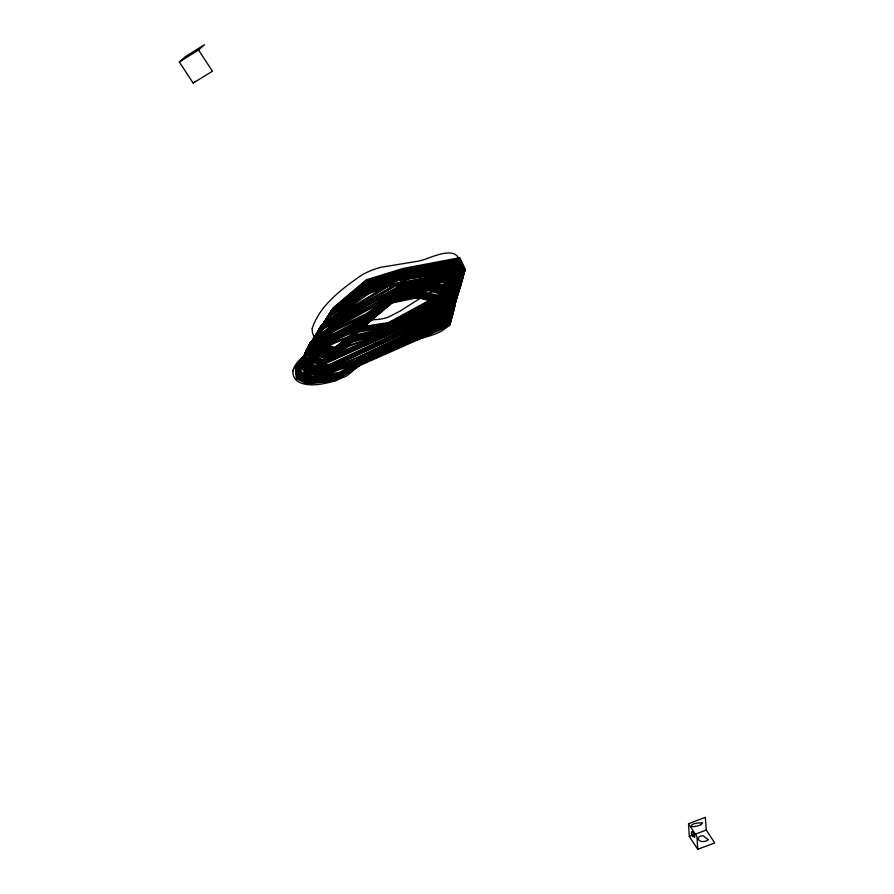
<?xml version="1.0" encoding="UTF-8"?>
<svg xmlns="http://www.w3.org/2000/svg" width="894" height="894" viewBox="0 0 894 894"><rect width="100%" height="100%" fill="white"/><g stroke="black" fill="none" stroke-linecap="round" stroke-linejoin="round"><path stroke-width="1.34" d="M179.292 62.01L198.557 49.997L204.48 44.7L185.449 56.568L179.292 62.01L193.171 83.075L195.149 81.175M193.171 83.075L212.392 71.241L198.557 49.997M457.672 286.449L387.672 324.209L360.07 328.489L334.11 348.761L321.471 345.229L317.079 333.529L332.177 309.503L365.791 281.465L402.266 270.144L459.292 259.528L464.802 271.284L457.393 287.343L387.247 325.014L359.701 329.338L333.63 349.476L320.991 345.911L316.632 334.211L331.808 310.252L365.534 282.336L401.965 270.938L459.024 260.456L464.545 272.201M456.856 289.131L386.376 326.623L359.008 331.093L332.624 350.906L320.03 347.285L315.75 335.585L331.071 311.782L365.054 284.18L401.339 272.525L458.477 262.3L464.031 274.011L456.342 290.885L389.248 327.182L354.762 335.138L331.585 352.348L319.046 348.649L314.867 336.971L330.333 313.347L364.618 286.114L404.948 273.463L453.783 263.149L457.896 264.143L463.528 275.799M700.84 824.67L702.662 822.759L697.856 823.039A28.586 17.668 -32.6 0 1 696.873 823.195L695.074 823.486A7.085 4.448 -33.5 0 0 693.118 824.089L691.52 825.229L691.621 826.257A2.805 1.754 -33.4 0 0 692.347 826.615L693.845 826.637A19.959 12.404 -33 0 0 695.431 826.391M456.599 290.014L385.917 327.416L358.662 332.009L332.11 351.633L319.538 347.967L315.314 336.278L330.702 312.554L364.83 285.13L401.015 273.296L458.186 263.227L463.774 274.905M451.09 320.51L363.031 360.662L338.033 376.206L310.05 380.017L299.021 374.809L297.702 363.713L316.577 345.565L364.439 324.388L393.941 298.417L419.051 292.997L445.815 299.009L453.616 308.888L450.23 323.594L361.612 363.355L336.625 379.011L308.408 382.408L297.423 377.123L296.216 366.048L307.793 353.041L363.478 327.349L392.913 301.066L418.124 295.746L444.944 302.105L452.755 311.972M450.811 321.527L362.551 361.556L337.574 377.156L309.492 380.81L298.484 375.569L297.21 364.484L316.152 346.414L364.137 325.394L393.583 299.278L418.727 293.891L445.514 300.038L453.325 309.905M450.52 322.544L362.081 362.45L337.105 378.095L308.944 381.604L297.948 376.34L296.719 365.266L315.716 347.263L363.813 326.388L393.237 300.161L418.426 294.808L445.223 301.066L453.046 310.933M688.536 823.709L705.332 817.339L706.282 830.034L714.708 842.986L697.756 849.3L689.285 836.438L688.536 823.709L696.918 836.493L697.756 849.3M689.285 836.438L706.282 830.034M692.895 836.281L691.632 834.381A12.739 3.297 68.7 0 1 691.498 833.376L691.475 832.012A2.514 0.648 68.6 0 1 691.688 831.822L692.224 832.113M694.046 836.762L694.694 837.354L694.705 836.594A3.833 0.995 68.6 0 0 694.47 835.555L693.174 833.074A12.393 3.23 68.7 0 0 692.224 832.102M692.917 836.348A10.214 2.66 68.7 0 1 694.012 836.65M700.862 824.793A16.383 10.214 -33 0 1 695.443 826.335M312.229 328.389C311.581 335.194 316.398 341.944 322.991 343.642A11.488 10.303 25.8 0 0 327.796 343.922C338.737 341.128 344.156 329.718 353.376 324.03C361.981 318.365 372.731 320.801 382.308 318.767A38.811 35.682 26 0 0 388.879 316.867L400.389 310.922L424.393 295.601L448.319 283.499L454.375 278.604L458.153 272.324A24.708 23.143 21.6 0 0 459.371 267.038C461.874 243.961 436.417 255.237 424.862 259.383A96.34 91.166 36.8 0 1 418.079 261.182L380.878 267.306A81.969 74.66 19.5 0 0 362.048 274.86C342.313 288.606 320.007 304.82 312.229 328.389M708.16 839.678L706.226 840.975A11.03 8.392 0.4 0 1 704.249 841.444L702.472 841.567A4.481 3.397 0.4 0 1 700.326 841.064L700.125 840.952A5.554 4.224 0.4 0 1 699.13 840.293L698.236 839.064A2.671 2.034 0.5 0 1 698.214 838.226L699.086 836.929A6.113 4.638 0.4 0 1 700.103 836.169L703.109 835.734L708.16 839.678M292.897 370.82C292.059 386.901 314.118 385.895 324.935 383.358A96.328 86.662 29.7 0 0 332.344 381.626L344.592 376.977A39.839 35.626 25.2 0 0 348.805 374.318L358.271 366.261A65.698 58.456 16.8 0 1 363.031 362.808L377.436 355.209L396.277 347.408A427.142 346.648 3.9 0 1 412.536 341.564C425.041 335.853 443.044 335.418 450.464 322.209A13.868 12.784 17.9 0 0 451.213 317.962C450.073 303.759 433.344 299.144 421.443 298.294A66.637 60.457 17.5 0 0 411.653 298.183L400.3 299.892A52.701 47.985 18.3 0 0 386.89 305.402C375.178 311.838 368.652 324.12 358.215 332.065C345.799 340.759 329.741 340.927 316.577 348.135A86.059 75.945 19.4 0 0 310.062 351.811C303.044 356.561 295.132 362.159 292.897 370.82M452.465 313.023L449.939 324.645L361.154 364.26L336.133 379.905L307.871 383.213L296.897 377.905L295.724 366.819L307.335 353.856L348.615 336.591L371.222 319.851L392.589 301.993L417.833 296.707L444.664 303.155L452.465 313.023M452.185 314.096L449.637 325.718L360.695 365.165L335.63 380.777L307.346 384.018L296.372 378.687L295.221 367.613L306.865 354.661L348.202 337.496L370.865 320.778L392.287 302.943L417.565 297.702L444.385 304.206L452.185 314.096M453.906 307.882L451.358 319.504L363.523 359.768L338.491 375.245L310.609 379.224L299.557 374.05L298.194 362.953L317.001 344.704L364.73 323.36L394.31 297.568L419.387 292.126L446.117 297.993L453.906 307.882M454.186 306.888L451.626 318.521L364.014 358.874L338.938 374.262L311.179 378.441L300.105 373.29L298.674 362.182L317.415 343.832L365.009 322.309L394.679 296.741L419.722 291.288L446.419 296.987L454.186 306.888M454.476 305.916L451.883 317.538L361.791 360.036L339.374 373.267L311.749 377.659L300.652 372.541L299.166 361.422L317.828 342.972L365.266 321.248L395.07 295.925L429.176 290.773L446.732 295.981L454.476 305.916M454.767 304.943L452.14 316.577L362.271 359.12L339.798 372.25L312.33 376.877L301.2 371.792L299.646 360.662L318.23 342.089L365.512 320.175L395.461 295.132L429.511 289.902L447.045 294.986L454.767 304.943M455.046 303.982L452.386 315.616L362.752 358.203L354.56 364.283L322.343 375.793L306.854 374.631L299.334 365.545L311.302 346.436L365.735 319.08L395.863 294.349L429.846 289.041L447.369 293.992L455.046 303.982M455.337 303.032L452.632 314.666L363.232 357.287L354.94 363.243L322.89 374.921L307.424 373.882L299.859 364.808L311.727 345.598L365.959 317.973L396.277 293.59L430.182 288.203L447.693 293.008L455.337 303.032M455.616 302.094L452.867 313.727L360.93 358.338L355.309 362.193L323.427 374.061L307.994 373.144L300.373 364.082L312.14 344.76L366.171 316.856L396.69 292.841L430.528 287.376L448.017 292.025L455.616 302.094M455.906 301.166L453.113 312.799L361.377 357.376L355.678 361.131L323.974 373.189L308.564 372.407L300.898 363.344L306.173 350.18L335.697 330.322L366.372 315.716L397.115 292.103L430.886 286.561L448.341 291.053L455.906 301.166M310.43 342.346L306.106 356.214L314.364 365.244L329.383 364.45L451.917 307.134L458.656 292.237L451.727 281.565L443.301 279.096L401.518 285.32L338.569 319.896L310.43 342.346M310.006 343.117L305.592 356.918L313.783 365.948L328.847 365.322L451.693 308.005L458.387 293.109L451.381 282.504L442.955 279.934L401.071 285.968L338.301 320.946L310.006 343.117M309.592 343.899L305.077 357.622L313.202 366.652L328.31 366.205L451.47 308.866L458.119 293.981L451.045 283.432L442.608 280.783L400.635 286.616L338.021 321.996L309.592 343.899M309.168 344.682L304.552 358.326L312.621 367.367L327.774 367.076L451.235 309.749L457.851 294.852L450.699 284.37L442.262 281.632L408.122 284.929L379.257 298.417L337.742 323.047L309.168 344.682M308.754 345.453L304.038 359.042L312.04 368.071L327.226 367.948L451.012 310.62L457.572 295.735L450.364 285.32L441.915 282.493L399.741 287.935L373.223 304.116L337.463 324.097L308.754 345.453M308.329 346.235L303.513 359.746L311.458 368.786L326.69 368.82L450.777 311.503L457.303 296.629L450.017 286.259L432.696 282.649L399.294 288.606L373.033 305.223L337.183 325.148L308.329 346.235M307.905 347.028L302.988 360.461L310.877 369.501L326.142 369.703L450.542 312.397L457.024 297.523L449.682 287.209L432.327 283.409L398.858 289.287L372.832 306.318L336.893 326.187L307.905 347.028M307.469 347.811L302.474 361.176L310.296 370.228L325.606 370.574L356.751 357.913L450.308 313.291L456.745 298.417L449.347 288.17L431.958 284.18L398.411 289.969L372.63 307.402L336.602 327.226L307.469 347.811M307.044 348.593L301.948 361.902L309.715 370.954L325.058 371.446L362.26 355.432L450.062 314.185L456.465 299.322L449.012 289.12L431.601 284.962L397.975 290.673L366.741 313.425L336.3 328.266L307.044 348.593M306.608 349.386L301.423 362.618L309.145 371.68L324.522 372.317L356.047 360.07L361.813 356.404L449.816 315.101L456.186 300.239L448.676 290.092L431.243 285.756L397.551 291.388L366.562 314.576L335.999 329.294L306.608 349.386M458.924 291.366L452.14 306.273L321.281 365.478L309.525 361.008L306.743 349.61L323.896 328.713L401.965 284.683L443.647 278.257L452.073 280.638L458.924 291.366M459.181 290.505L452.364 305.424L321.885 364.741L310.073 360.316L307.201 348.895L324.265 327.819L394.533 286.594L443.994 277.419L452.409 279.71L459.181 290.505M459.449 289.645L452.599 304.563L366.987 344.648L360.159 346.961L322.488 363.992L310.62 359.623L307.659 348.179L324.623 326.925L394.924 285.856L444.34 276.592L452.755 278.794L459.449 289.645M459.706 288.784L452.822 303.714L367.412 343.665L360.494 345.866L323.08 363.255L311.168 358.93L308.117 347.464L324.98 326.042L395.316 285.13L444.687 275.765L453.09 277.866L459.706 288.784M459.963 287.924L453.046 302.865L323.684 362.517L311.715 358.237L308.575 346.76L325.338 325.159L395.696 284.404L445.033 274.939L453.426 276.95L459.963 287.924M460.231 287.075L453.269 302.016L392.712 332.289L321.024 361.791L312.263 357.544L309.033 346.045L325.684 324.276L388.264 286.393L445.368 274.112L453.772 276.034L460.231 287.075M465.327 269.429L458.242 284.627L388.488 322.589L360.818 326.88L335.06 347.33L322.41 343.844L317.951 332.155L332.937 308.039L366.35 279.811L402.87 268.513L459.807 257.673L465.327 269.429M460.488 286.214L453.493 301.166L368.674 340.759L321.605 361.087L312.799 356.862L309.492 345.341L326.042 323.404L388.577 285.544L450.006 273.709L454.107 275.117L460.488 286.214M465.07 270.368L457.952 285.544L388.085 323.404L360.438 327.673L334.591 348.045L321.941 344.536L317.515 332.847L332.557 308.765L366.059 280.627L402.568 269.329L459.55 258.601L465.07 270.368M460.734 285.354L453.716 300.317L372.753 339.005L322.186 360.383L313.336 356.17L309.939 344.637L326.399 322.533L388.89 284.694L450.341 272.826L454.443 274.201L460.734 285.354M461.248 283.644L454.174 298.618L373.658 337.217L348.436 346.492L326.612 358.863L314.409 354.795L310.844 343.229L320.365 327.383L363.098 295.903L397.573 280.772L451.001 271.072L455.102 272.368L461.248 283.644M460.991 284.504L453.951 299.468L373.211 338.111L322.768 359.69L313.872 355.488L310.397 343.933L319.985 328.187L369.256 293.411L409.508 278.749L450.665 271.944L454.767 273.285L460.991 284.504M464.288 273.106L457.125 288.237L386.823 325.818L359.354 330.21L333.127 350.191L320.51 346.604L316.197 334.904L331.439 311.011L365.288 283.242L401.652 271.731L458.756 261.383L464.288 273.106M461.751 281.923L454.633 296.92L378.33 334.736L352.538 342.067L327.752 357.41L315.459 353.432L311.749 341.832L321.125 325.785L363.389 293.601L398.299 279.308L451.638 269.317L455.75 270.547L461.751 281.923M461.505 282.783L454.409 297.769L377.838 335.574L348.761 345.464L327.182 358.136L314.934 354.113L311.302 342.525L320.745 326.589L363.243 294.752L397.931 280.034L451.325 270.2L455.426 271.452L461.505 282.783M463.271 276.682L456.085 291.757L388.756 327.964L354.426 336.077L331.059 353.063L318.543 349.331L314.431 337.653L329.975 314.14L364.417 287.13L404.613 274.201L453.493 264.032L457.605 265.06L463.271 276.682M462.511 279.319L455.348 294.349L379.749 332.233L353.454 339.005L329.439 355.231L317.024 351.387L313.09 339.731L328.891 316.588L363.869 290.282L403.552 276.369L452.576 266.68L456.689 267.798L462.511 279.319M462.265 280.191L455.113 295.21L379.279 333.071L353.152 340.011L328.88 355.957L316.51 352.068L312.643 340.435L328.534 317.415L363.702 291.366L399.003 277.833L452.275 267.563L456.387 268.714L462.265 280.191M462.008 281.051L454.878 296.07L378.799 333.898L352.839 341.039L328.322 356.684L315.984 352.75L312.196 341.128L321.505 325.003L363.545 292.483L398.657 278.57L451.962 268.446L456.063 269.63L462.008 281.051M463.014 277.565L455.839 292.629L388.264 328.746L354.102 337.038L330.523 353.789L318.041 350.023L313.984 338.345L329.607 314.956L364.227 288.159L404.267 274.927L453.191 264.915L457.303 265.976L463.014 277.565M462.768 278.447L455.594 293.489L380.207 331.406L353.778 338.01L329.987 354.505L317.526 350.705L313.537 339.038L329.249 315.761L364.048 289.209L403.909 275.654L452.889 265.797L457.002 266.893L462.768 278.447"/></g></svg>
